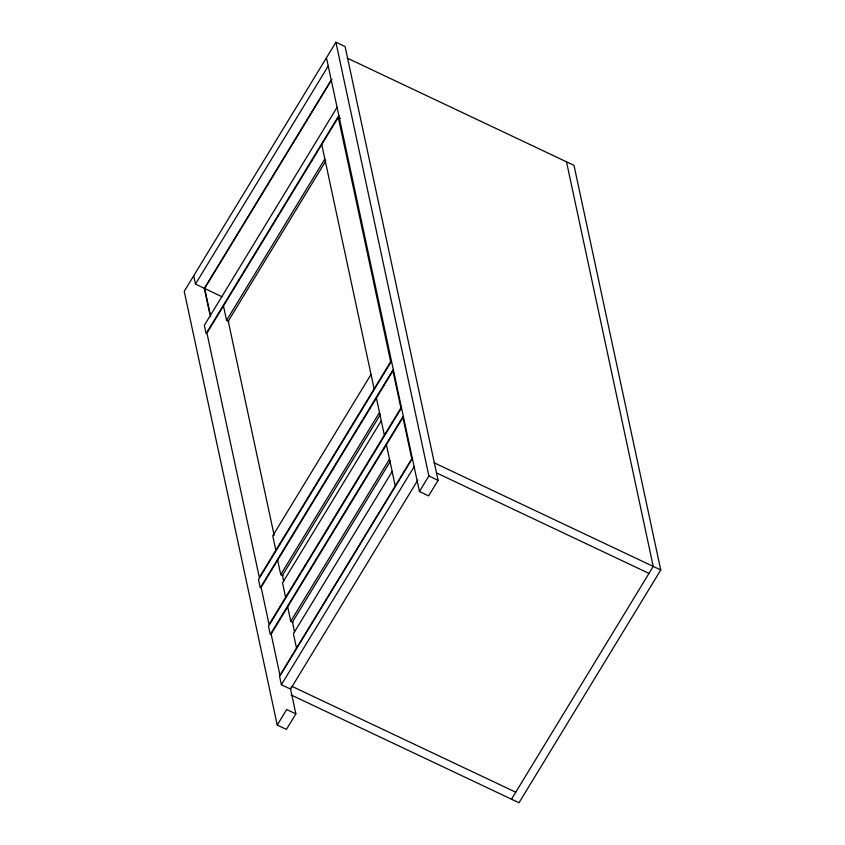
<?xml version="1.0" encoding="UTF-8"?>
<svg xmlns="http://www.w3.org/2000/svg" width="845" height="845" viewBox="0 0 845 845"><rect width="100%" height="100%" fill="white"/><g stroke="black" fill="none" stroke-linecap="round" stroke-linejoin="round"><path stroke-width="1.27" d="M326.455 57.766L419.437 491.505L428.626 495.846L438.08 480.33L345.098 46.591L335.909 42.25L184.242 291.314L277.234 725.052L286.423 729.393L295.866 713.877L290.331 688.062M222.203 296.838L195.47 284.057L328.23 66.026M204.332 288.377L330.733 80.793M204.659 288.409L331.937 79.367M337.081 107.336L204.321 325.367L206.095 333.627L338.856 115.596M338.275 117.381L206.94 333.088L259.32 577.42L390.665 361.723L338.275 117.381L340.577 118.469M228.868 321.47L226.566 320.382L324.839 158.997M325.832 160.909L228.245 321.174L274.15 535.308M371.029 374.419L272.755 535.804L275.85 550.264M391.267 361.565L258.507 579.596L260.271 587.856L393.041 369.825M283.054 575.698L280.751 574.611L379.5 412.445M380.482 414.367L282.42 575.403L283.688 581.307M381.264 420.704L282.526 582.87L285.621 597.33M401.269 408.241L268.509 626.272L270.284 634.532L403.044 416.5M293.057 622.374L290.764 621.286L389.503 459.131M390.485 461.043L292.433 622.078L294.556 631.997M392.164 471.521L293.416 633.687L296.521 648.136M412.36 458.455L279.6 676.486L281.364 684.746L290.553 689.097L417.842 480.055M281.364 684.746L414.124 466.715M277.234 725.052L286.677 709.536L295.866 713.877M419.437 491.505L428.89 475.988L335.909 42.25M511.5 799.19L653.238 566.425L566.499 161.807M347.284 58.125L574.009 165.367L660.758 569.974L519.02 802.75L291.092 694.949M434.024 462.733L660.758 569.974M436.918 473.105L648.981 573.406M428.89 475.988L438.08 480.33M291.768 686.267L515.746 792.209M376.395 397.995L384.369 435.164M386.408 444.671L395.259 485.981M321.744 144.537L374.124 388.88M223.471 305.932L226.566 320.382M277.656 560.15L280.751 574.611M287.659 606.837L290.764 621.286M204.543 287.891L210.637 316.283M204.3 288.261L209.835 314.034M193.695 275.797L195.47 284.057M392.936 370.828L261.116 587.307L269.09 624.487L400.9 408.008L392.936 370.828M402.938 417.514L271.129 633.993L279.98 675.303L411.8 458.824L402.938 417.514"/></g></svg>
